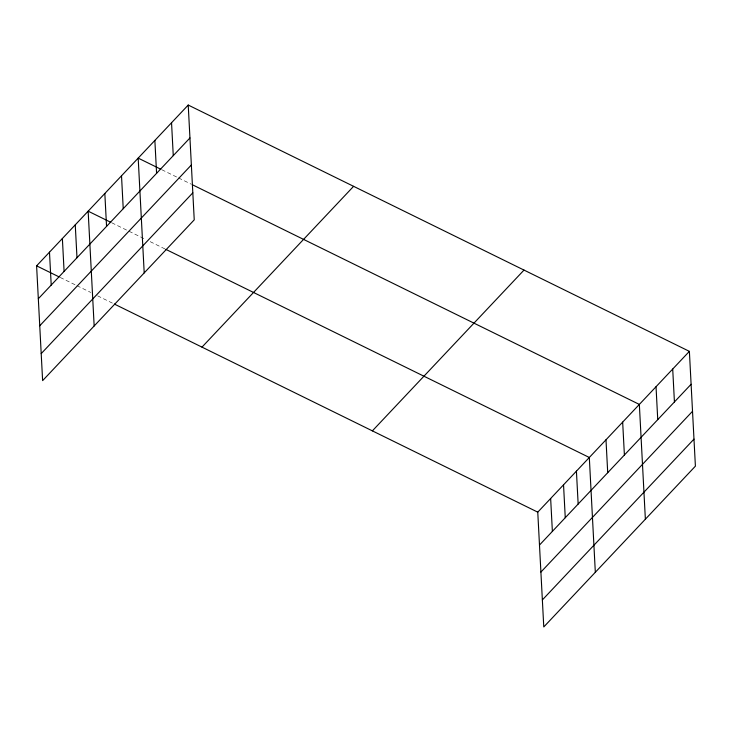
<?xml version="1.0" encoding="UTF-8"?>
<svg xmlns="http://www.w3.org/2000/svg" width="732" height="732" viewBox="0 0 732 732"><rect width="100%" height="100%" fill="white"/><g stroke="black" fill="none" stroke-linecap="round" stroke-linejoin="round"><path stroke-width="0.55" stroke-dasharray="3.66 2.75" d="M161.809 169.723L177.565 177.464M178.544 177.949L191.345 184.244M111.776 222.784L146.235 239.721M150.17 241.661L164.938 248.917M60.225 277.455L75.982 285.196M76.961 285.681L90.741 292.452M97.631 295.847L112.399 303.103"/><path stroke-width="1.1" d="M188.225 105.051L194.236 219.847L42.621 380.64L36.6 265.844L188.225 105.051L689.379 351.36L695.4 466.156L543.775 626.949L537.764 512.153L689.379 351.36M38.32 298.748L189.945 137.955M39.738 325.777L191.363 164.984M41.202 353.62L192.818 192.827M201.986 347.124L353.602 186.331M372.378 430.873L524.002 270.081M539.484 545.056L691.109 384.263M540.902 572.076L692.527 411.283M542.366 599.92L693.982 439.127M160.83 169.238L138.183 158.112L144.204 272.908M192.333 184.72L639.347 404.421L645.368 519.217M110.797 222.308L88.151 211.173L94.163 325.969M165.917 249.402L589.315 457.482L595.326 572.278M36.6 265.844L59.246 276.971M114.366 304.064L537.764 512.153M672.708 369.047L674.428 401.95M656.028 386.734L657.748 419.637M622.667 422.108L624.396 455.011M605.995 439.795L607.716 472.698M576.423 471.152L578.152 504.055M563.539 484.813L565.26 517.725M550.647 498.483L552.376 531.386M171.544 122.738L173.264 155.642M154.864 140.425L156.584 173.328M121.512 175.799L123.232 208.712M104.832 193.486L106.552 226.398M75.259 224.843L76.988 257.746M62.376 238.513L64.096 271.416M49.483 252.183L51.213 285.087"/></g></svg>
